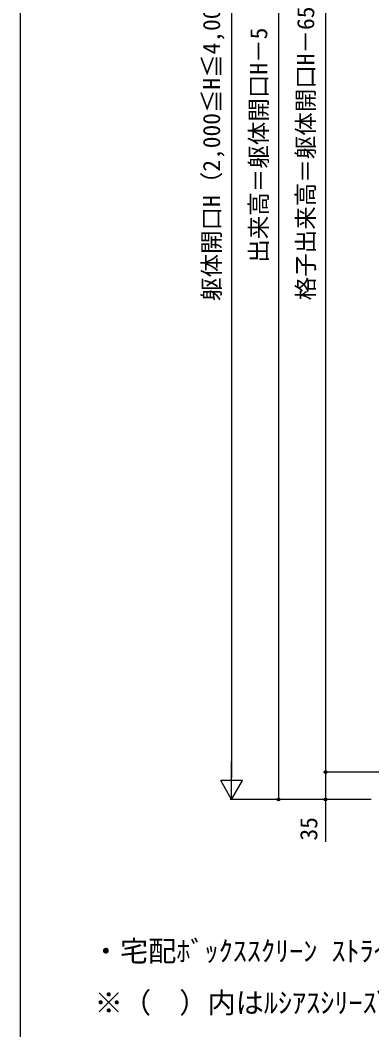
# Model space of a CAD drawing. Units: millimetres, scale not verified. Extents: x -875 to 875, y -1310 to 1300.
# Drawn here: x -875 to -650, y 44 to 688 of the extents above; entities that cross this region are included whole.
import ezdxf
from ezdxf.enums import TextEntityAlignment as Align

# ---------------------------------------------------------------- set-up
doc = ezdxf.new("R2010")
doc.units = ezdxf.units.MM
doc.header["$LTSCALE"] = 4
for name, color, linetype in [('0-1_USER1', 3, 'Continuous'), ('0-5_YKK_D', 6, 'Continuous'), ('0-6_YKK_ZWAK', 7, 'Continuous')]:
    doc.layers.add(name, color=color, linetype=linetype)
doc.styles.add('ＭＳ ゴシック', font='')
doc.styles.get('ＭＳ ゴシック').set_extended_font_data('MS Gothic')

msp = doc.modelspace()

# ---------------------------------------------------------------- linework, layer by layer
at = {"layer": '0-5_YKK_D'}
for p, q in [((-710, 1098.5), (-710, 191)), ((-740, 1087), (-740, 205)), ((-680, 1086), (-680, 208.5)), ((-740, 191), (-740, 215.249)), ((-608.53, 208.5), (-681, 208.5)), ((-608.53, 208.5), (-681, 208.5)), ((-740, 191), (-747, 203.124)), ((-733, 203.124), (-747, 203.124)), ((-740, 191), (-733, 203.124)), ((-651, 191), (-741, 191)), ((-651, 191), (-711, 191)), ((-651, 191), (-681, 191))]:
    msp.add_line(p, q, dxfattribs=at)
msp.add_lwpolyline([(-680, 208.5), (-680, 191), (-680, 163.898)], dxfattribs=at)
for centre in [(-680, 208.5), (-680, 208.5), (-710, 191), (-680, 191)]:
    msp.add_circle(centre, 0.875, dxfattribs=at)
at = {"layer": '0-6_YKK_ZWAK'}
msp.add_line((-875, 1240), (-875, -1310), dxfattribs=at)

# ---------------------------------------------------------------- texts
at = {"layer": '0-1_USER1', "style": 'ＭＳ ゴシック'}
for s, p in [('・宅配ﾎﾞｯｸｽｽｸﾘｰﾝ ｽﾄﾗｲﾌﾟ格子 ﾎﾟｽﾃｨﾓ 宅配ﾎﾞｯｸｽの外観右側に延長の場合', (-829.295, 83.727)), ('※（\u3000）内はﾙｼｱｽｼﾘｰｽﾞの場合', (-827.455, 50.761))]:
    msp.add_text(s, height=13.2, dxfattribs=at).set_placement(p, align=Align.BOTTOM_LEFT)
at = {"layer": '0-5_YKK_D', "style": 'ＭＳ ゴシック'}
for s, p in [('躯体開口H（2,000≦H≦4,000）', (-744.045, 509.082)), ('格子出来高＝躯体開口H－65', (-683.96, 509.48)), ('出来高＝躯体開口H－5', (-713.96, 533.486)), ('35', (-682, 164.79))]:
    msp.add_text(s, height=11, rotation=90, dxfattribs=at).set_placement(p, align=Align.BOTTOM_LEFT)

doc.saveas('drawing.dxf')
